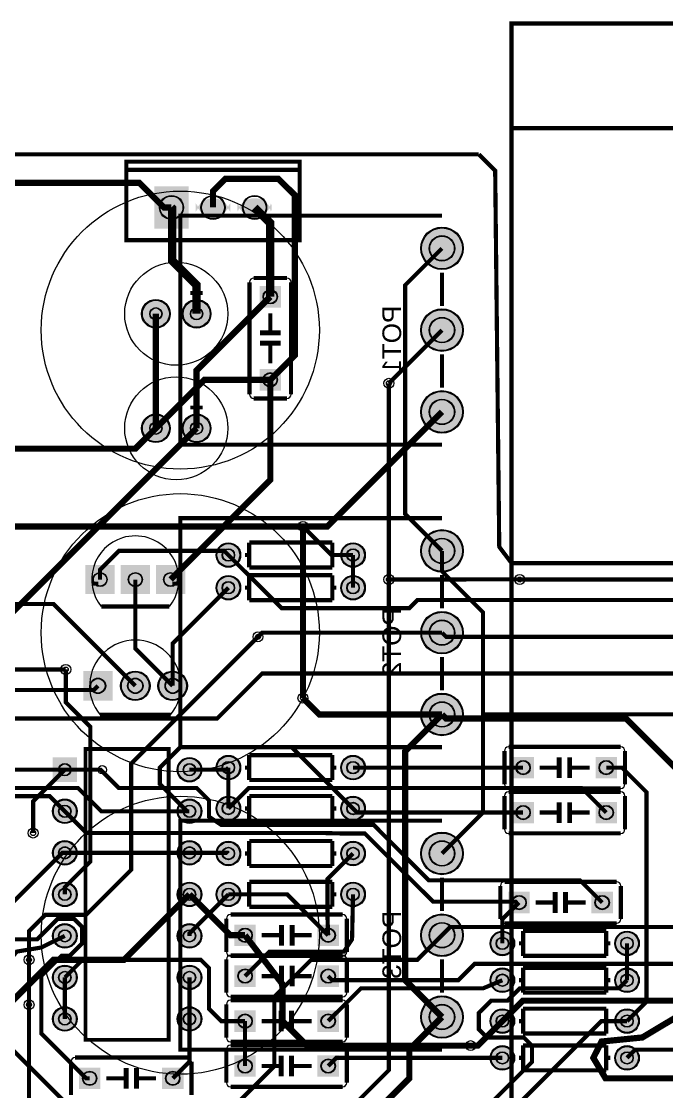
# Model space of a CAD drawing. Extents: x -5 to 4336, y -4444 to 320.
# Drawn here: x 1104 to 2657, y -2256 to 320 of the extents above; entities that cross this region are included whole.
import ezdxf

# ---------------------------------------------------------------- set-up
doc = ezdxf.new("R2010")
doc.units = 9
for name, color, linetype, true_color in [('BoardOutLine', 7, 'Continuous', 0xff00ff), ('BottomLayer', 7, 'Continuous', 0xff9900), ('BottomSilkLayer', 7, 'Continuous', 0x66cc33), ('BottomSolderMaskLayer', 7, 'Continuous', 0xaa00ff), ('Document', 7, 'Continuous', 0xffffff), ('Hole', 7, 'Continuous', 0x222222), ('Multi-Layer', 7, 'Continuous', 0xc0c0c0), ('TopLayer', 7, 'Continuous', 0xff0000), ('TopSilkLayer', 7, 'Continuous', 0xffcc00), ('TopSolderMaskLayer', 7, 'Continuous', 0x800080)]:
    doc.layers.add(name, color=color, linetype=linetype, true_color=true_color)
doc.styles.get("Standard").update_dxf_attribs({"font": 'arial.ttf'})

msp = doc.modelspace()

# ---------------------------------------------------------------- hatches: boundary and pattern name
at = {"layer": 'BottomSolderMaskLayer'}
for points in [[(1423.6, -76.8), (1506.4, -76.8), (1506.4, -179.2), (1423.6, -179.2)], [(1606.3, -117.7, -0.785398), (1523.6, -117.7), (1523.6, -138.2, -0.785398), (1606.3, -138.2)], [(1706.3, -117.7, -0.785398), (1623.6, -117.7), (1623.6, -138.2, -0.785398), (1706.3, -138.2)], [(2064.9, -226.4, 1), (2167.4, -226.4, 1)], [(1676.9, -368.8), (1676.9, -317.1), (1728.6, -317.1), (1728.6, -368.8)], [(1392.9, -383.9, 1), (1461.9, -383.9, 1)], [(1490.9, -383.9, 1), (1559.9, -383.9, 1)], [(2064.9, -423.2, 1), (2167.4, -423.2, 1)], [(1676.9, -568.8), (1676.9, -517.1), (1728.6, -517.1), (1728.6, -568.8)], [(2064.9, -620.1, 1), (2167.4, -620.1, 1)], [(1392.9, -659.5, 1), (1461.9, -659.5, 1)], [(1490.9, -659.5, 1), (1559.9, -659.5, 1)], [(2064.9, -954.7, 1), (2167.4, -954.7, 1)], [(1572.5, -964.6, 1), (1631.5, -964.6, 1)], [(1872.5, -964.6, 1), (1931.5, -964.6, 1)], [(1258, -988.6), (1328, -988.6), (1328, -1058.6), (1258, -1058.6)], [(1343, -988.6), (1413, -988.6), (1413, -1058.6), (1343, -1058.6)], [(1428, -988.6), (1498, -988.6), (1498, -1058.6), (1428, -1058.6)], [(1572.5, -1043.3, 1), (1631.5, -1043.3, 1)], [(1872.5, -1043.3, 1), (1931.5, -1043.3, 1)], [(2064.9, -1151.6, 1), (2167.4, -1151.6, 1)], [(1252.5, -1244.1), (1323.4, -1244.1), (1323.4, -1315), (1252.5, -1315)], [(1342.5, -1279.5, 1), (1413.4, -1279.5, 1)], [(1432.5, -1279.5, 1), (1503.4, -1279.5, 1)], [(2064.9, -1348.4, 1), (2167.4, -1348.4, 1)], [(1237.8, -1452), (1237.8, -1511), (1178.8, -1511), (1178.8, -1452)], [(1478.8, -1481.5, 1), (1537.8, -1481.5, 1)], [(1572.5, -1476.4, 1), (1631.5, -1476.4, 1)], [(1872.5, -1476.4, 1), (1931.5, -1476.4, 1)], [(2337.3, -1502.2), (2285.6, -1502.2), (2285.6, -1450.5), (2337.3, -1450.5)], [(2537.3, -1502.2), (2485.6, -1502.2), (2485.6, -1450.5), (2537.3, -1450.5)], [(1572.5, -1574.8, 1), (1631.5, -1574.8, 1)], [(1872.5, -1574.8, 1), (1931.5, -1574.8, 1)], [(1178.8, -1581.5, 1), (1237.8, -1581.5, 1)], [(1478.8, -1581.5, 1), (1537.8, -1581.5, 1)], [(2337.3, -1610.5), (2285.6, -1610.5), (2285.6, -1558.8), (2337.3, -1558.8)], [(2537.3, -1610.5), (2485.6, -1610.5), (2485.6, -1558.8), (2537.3, -1558.8)], [(2064.9, -1683.1, 1), (2167.4, -1683.1, 1)], [(1178.8, -1681.5, 1), (1237.8, -1681.5, 1)], [(1478.8, -1681.5, 1), (1537.8, -1681.5, 1)], [(1572.5, -1683.1, 1), (1631.5, -1683.1, 1)], [(1872.5, -1683.1, 1), (1931.5, -1683.1, 1)], [(1178.8, -1781.5, 1), (1237.8, -1781.5, 1)], [(1478.8, -1781.5, 1), (1537.8, -1781.5, 1)], [(1572.5, -1781.5, 1), (1631.5, -1781.5, 1)], [(1872.5, -1781.5, 1), (1931.5, -1781.5, 1)], [(2327.4, -1827), (2275.7, -1827), (2275.7, -1775.3), (2327.4, -1775.3)], [(2527.4, -1827), (2475.7, -1827), (2475.7, -1775.3), (2527.4, -1775.3)], [(2064.9, -1879.9, 1), (2167.4, -1879.9, 1)], [(1178.8, -1881.5, 1), (1237.8, -1881.5, 1)], [(1478.8, -1881.5, 1), (1537.8, -1881.5, 1)], [(1616.3, -1854.1), (1668, -1854.1), (1668, -1905.8), (1616.3, -1905.8)], [(1816.3, -1854.1), (1868, -1854.1), (1868, -1905.8), (1816.3, -1905.8)], [(2231.9, -1899.6, 1), (2290.9, -1899.6, 1)], [(2531.9, -1899.6, 1), (2590.9, -1899.6, 1)], [(1178.8, -1981.5, 1), (1237.8, -1981.5, 1)], [(1478.8, -1981.5, 1), (1537.8, -1981.5, 1)], [(1616.3, -1952.5), (1668, -1952.5), (1668, -2004.2), (1616.3, -2004.2)], [(1816.3, -1952.5), (1868, -1952.5), (1868, -2004.2), (1816.3, -2004.2)], [(2231.9, -1988.2, 1), (2290.9, -1988.2, 1)], [(2531.9, -1988.2, 1), (2590.9, -1988.2, 1)], [(2064.9, -2076.8, 1), (2167.4, -2076.8, 1)], [(1178.8, -2081.5, 1), (1237.8, -2081.5, 1)], [(1478.8, -2081.5, 1), (1537.8, -2081.5, 1)], [(1668, -2112.5), (1616.3, -2112.5), (1616.3, -2060.8), (1668, -2060.8)], [(1868, -2112.5), (1816.3, -2112.5), (1816.3, -2060.8), (1868, -2060.8)], [(2231.9, -2086.6, 1), (2290.9, -2086.6, 1)], [(2531.9, -2086.6, 1), (2590.9, -2086.6, 1)], [(2231.9, -2175.2, 1), (2290.9, -2175.2, 1)], [(2531.9, -2175.2, 1), (2590.9, -2175.2, 1)], [(1668, -2220.7), (1616.3, -2220.7), (1616.3, -2169), (1668, -2169)], [(1868, -2220.7), (1816.3, -2220.7), (1816.3, -2169), (1868, -2169)], [(1242.3, -2198.6), (1294, -2198.6), (1294, -2250.3), (1242.3, -2250.3)], [(1442.3, -2198.6), (1494, -2198.6), (1494, -2250.3), (1442.3, -2250.3)]]:
    msp.add_hatch(color=256, dxfattribs=at).paths.add_polyline_path(points)
at = {"layer": 'Multi-Layer'}
for points in [[(1425.6, -78.8), (1504.4, -78.8), (1504.4, -177.2), (1425.6, -177.2)], [(1604.3, -118.1, -0.785398), (1525.6, -118.1), (1525.6, -137.8, -0.785398), (1604.3, -137.8)], [(1704.3, -118.1, -0.785398), (1625.6, -118.1), (1625.6, -137.8, -0.785398), (1704.3, -137.8)], [(2066.9, -226.4, 1), (2165.4, -226.4, 1)], [(1678.9, -366.8), (1678.9, -319.1), (1726.6, -319.1), (1726.6, -366.8)], [(1394.9, -383.9, 1), (1459.9, -383.9, 1)], [(1492.9, -383.9, 1), (1557.9, -383.9, 1)], [(2066.9, -423.2, 1), (2165.4, -423.2, 1)], [(1678.9, -566.8), (1678.9, -519.1), (1726.6, -519.1), (1726.6, -566.8)], [(2066.9, -620.1, 1), (2165.4, -620.1, 1)], [(1394.9, -659.5, 1), (1459.9, -659.5, 1)], [(1492.9, -659.5, 1), (1557.9, -659.5, 1)], [(2066.9, -954.7, 1), (2165.4, -954.7, 1)], [(1574.5, -964.6, 1), (1629.5, -964.6, 1)], [(1874.5, -964.6, 1), (1929.5, -964.6, 1)], [(1260, -990.6), (1326, -990.6), (1326, -1056.6), (1260, -1056.6)], [(1345, -990.6), (1411, -990.6), (1411, -1056.6), (1345, -1056.6)], [(1430, -990.6), (1496, -990.6), (1496, -1056.6), (1430, -1056.6)], [(1574.5, -1043.3, 1), (1629.5, -1043.3, 1)], [(1874.5, -1043.3, 1), (1929.5, -1043.3, 1)], [(2066.9, -1151.6, 1), (2165.4, -1151.6, 1)], [(1254.5, -1246.1), (1321.4, -1246.1), (1321.4, -1313), (1254.5, -1313)], [(1344.5, -1279.5, 1), (1411.4, -1279.5, 1)], [(1434.5, -1279.5, 1), (1501.4, -1279.5, 1)], [(2066.9, -1348.4, 1), (2165.4, -1348.4, 1)], [(1235.8, -1454), (1235.8, -1509), (1180.8, -1509), (1180.8, -1454)], [(1480.8, -1481.5, 1), (1535.8, -1481.5, 1)], [(1574.5, -1476.4, 1), (1629.5, -1476.4, 1)], [(1874.5, -1476.4, 1), (1929.5, -1476.4, 1)], [(2335.3, -1500.2), (2287.6, -1500.2), (2287.6, -1452.5), (2335.3, -1452.5)], [(2535.3, -1500.2), (2487.6, -1500.2), (2487.6, -1452.5), (2535.3, -1452.5)], [(1180.8, -1581.5, 1), (1235.8, -1581.5, 1)], [(1480.8, -1581.5, 1), (1535.8, -1581.5, 1)], [(1574.5, -1574.8, 1), (1629.5, -1574.8, 1)], [(1874.5, -1574.8, 1), (1929.5, -1574.8, 1)], [(2335.3, -1608.5), (2287.6, -1608.5), (2287.6, -1560.8), (2335.3, -1560.8)], [(2535.3, -1608.5), (2487.6, -1608.5), (2487.6, -1560.8), (2535.3, -1560.8)], [(2066.9, -1683.1, 1), (2165.4, -1683.1, 1)], [(1180.8, -1681.5, 1), (1235.8, -1681.5, 1)], [(1480.8, -1681.5, 1), (1535.8, -1681.5, 1)], [(1574.5, -1683.1, 1), (1629.5, -1683.1, 1)], [(1874.5, -1683.1, 1), (1929.5, -1683.1, 1)], [(1180.8, -1781.5, 1), (1235.8, -1781.5, 1)], [(1480.8, -1781.5, 1), (1535.8, -1781.5, 1)], [(1574.5, -1781.5, 1), (1629.5, -1781.5, 1)], [(1874.5, -1781.5, 1), (1929.5, -1781.5, 1)], [(2325.4, -1825), (2277.7, -1825), (2277.7, -1777.3), (2325.4, -1777.3)], [(2525.4, -1825), (2477.7, -1825), (2477.7, -1777.3), (2525.4, -1777.3)], [(1180.8, -1881.5, 1), (1235.8, -1881.5, 1)], [(1480.8, -1881.5, 1), (1535.8, -1881.5, 1)], [(2066.9, -1879.9, 1), (2165.4, -1879.9, 1)], [(1618.3, -1856.1), (1666, -1856.1), (1666, -1903.8), (1618.3, -1903.8)], [(1818.3, -1856.1), (1866, -1856.1), (1866, -1903.8), (1818.3, -1903.8)], [(2233.9, -1899.6, 1), (2288.9, -1899.6, 1)], [(2533.9, -1899.6, 1), (2588.9, -1899.6, 1)], [(1180.8, -1981.5, 1), (1235.8, -1981.5, 1)], [(1480.8, -1981.5, 1), (1535.8, -1981.5, 1)], [(1618.3, -1954.5), (1666, -1954.5), (1666, -2002.2), (1618.3, -2002.2)], [(1818.3, -1954.5), (1866, -1954.5), (1866, -2002.2), (1818.3, -2002.2)], [(2233.9, -1988.2, 1), (2288.9, -1988.2, 1)], [(2533.9, -1988.2, 1), (2588.9, -1988.2, 1)], [(2066.9, -2076.8, 1), (2165.4, -2076.8, 1)], [(1180.8, -2081.5, 1), (1235.8, -2081.5, 1)], [(1480.8, -2081.5, 1), (1535.8, -2081.5, 1)], [(2233.9, -2086.6, 1), (2288.9, -2086.6, 1)], [(2533.9, -2086.6, 1), (2588.9, -2086.6, 1)], [(1666, -2110.5), (1618.3, -2110.5), (1618.3, -2062.8), (1666, -2062.8)], [(1866, -2110.5), (1818.3, -2110.5), (1818.3, -2062.8), (1866, -2062.8)], [(2233.9, -2175.2, 1), (2288.9, -2175.2, 1)], [(2533.9, -2175.2, 1), (2588.9, -2175.2, 1)], [(1666, -2218.7), (1618.3, -2218.7), (1618.3, -2171), (1666, -2171)], [(1866, -2218.7), (1818.3, -2218.7), (1818.3, -2171), (1866, -2171)], [(1244.3, -2200.6), (1292, -2200.6), (1292, -2248.3), (1244.3, -2248.3)], [(1444.3, -2200.6), (1492, -2200.6), (1492, -2248.3), (1444.3, -2248.3)]]:
    msp.add_hatch(color=256, dxfattribs=at).paths.add_polyline_path(points)
at = {"layer": 'TopSolderMaskLayer'}
for points in [[(1423.6, -76.8), (1506.4, -76.8), (1506.4, -179.2), (1423.6, -179.2)], [(1606.3, -117.7, -0.785398), (1523.6, -117.7), (1523.6, -138.2, -0.785398), (1606.3, -138.2)], [(1706.3, -117.7, -0.785398), (1623.6, -117.7), (1623.6, -138.2, -0.785398), (1706.3, -138.2)], [(2064.9, -226.4, 1), (2167.4, -226.4, 1)], [(1676.9, -368.8), (1676.9, -317.1), (1728.6, -317.1), (1728.6, -368.8)], [(1392.9, -383.9, 1), (1461.9, -383.9, 1)], [(1490.9, -383.9, 1), (1559.9, -383.9, 1)], [(2064.9, -423.2, 1), (2167.4, -423.2, 1)], [(1676.9, -568.8), (1676.9, -517.1), (1728.6, -517.1), (1728.6, -568.8)], [(2064.9, -620.1, 1), (2167.4, -620.1, 1)], [(1392.9, -659.5, 1), (1461.9, -659.5, 1)], [(1490.9, -659.5, 1), (1559.9, -659.5, 1)], [(2064.9, -954.7, 1), (2167.4, -954.7, 1)], [(1572.5, -964.6, 1), (1631.5, -964.6, 1)], [(1872.5, -964.6, 1), (1931.5, -964.6, 1)], [(1258, -988.6), (1328, -988.6), (1328, -1058.6), (1258, -1058.6)], [(1343, -988.6), (1413, -988.6), (1413, -1058.6), (1343, -1058.6)], [(1428, -988.6), (1498, -988.6), (1498, -1058.6), (1428, -1058.6)], [(1572.5, -1043.3, 1), (1631.5, -1043.3, 1)], [(1872.5, -1043.3, 1), (1931.5, -1043.3, 1)], [(2064.9, -1151.6, 1), (2167.4, -1151.6, 1)], [(1252.5, -1244.1), (1323.4, -1244.1), (1323.4, -1315), (1252.5, -1315)], [(1342.5, -1279.5, 1), (1413.4, -1279.5, 1)], [(1432.5, -1279.5, 1), (1503.4, -1279.5, 1)], [(2064.9, -1348.4, 1), (2167.4, -1348.4, 1)], [(1237.8, -1452), (1237.8, -1511), (1178.8, -1511), (1178.8, -1452)], [(1478.8, -1481.5, 1), (1537.8, -1481.5, 1)], [(1572.5, -1476.4, 1), (1631.5, -1476.4, 1)], [(1872.5, -1476.4, 1), (1931.5, -1476.4, 1)], [(2337.3, -1502.2), (2285.6, -1502.2), (2285.6, -1450.5), (2337.3, -1450.5)], [(2537.3, -1502.2), (2485.6, -1502.2), (2485.6, -1450.5), (2537.3, -1450.5)], [(1572.5, -1574.8, 1), (1631.5, -1574.8, 1)], [(1872.5, -1574.8, 1), (1931.5, -1574.8, 1)], [(1178.8, -1581.5, 1), (1237.8, -1581.5, 1)], [(1478.8, -1581.5, 1), (1537.8, -1581.5, 1)], [(2337.3, -1610.5), (2285.6, -1610.5), (2285.6, -1558.8), (2337.3, -1558.8)], [(2537.3, -1610.5), (2485.6, -1610.5), (2485.6, -1558.8), (2537.3, -1558.8)], [(2064.9, -1683.1, 1), (2167.4, -1683.1, 1)], [(1178.8, -1681.5, 1), (1237.8, -1681.5, 1)], [(1478.8, -1681.5, 1), (1537.8, -1681.5, 1)], [(1572.5, -1683.1, 1), (1631.5, -1683.1, 1)], [(1872.5, -1683.1, 1), (1931.5, -1683.1, 1)], [(1178.8, -1781.5, 1), (1237.8, -1781.5, 1)], [(1478.8, -1781.5, 1), (1537.8, -1781.5, 1)], [(1572.5, -1781.5, 1), (1631.5, -1781.5, 1)], [(1872.5, -1781.5, 1), (1931.5, -1781.5, 1)], [(2327.4, -1827), (2275.7, -1827), (2275.7, -1775.3), (2327.4, -1775.3)], [(2527.4, -1827), (2475.7, -1827), (2475.7, -1775.3), (2527.4, -1775.3)], [(2064.9, -1879.9, 1), (2167.4, -1879.9, 1)], [(1178.8, -1881.5, 1), (1237.8, -1881.5, 1)], [(1478.8, -1881.5, 1), (1537.8, -1881.5, 1)], [(1616.3, -1854.1), (1668, -1854.1), (1668, -1905.8), (1616.3, -1905.8)], [(1816.3, -1854.1), (1868, -1854.1), (1868, -1905.8), (1816.3, -1905.8)], [(2231.9, -1899.6, 1), (2290.9, -1899.6, 1)], [(2531.9, -1899.6, 1), (2590.9, -1899.6, 1)], [(1178.8, -1981.5, 1), (1237.8, -1981.5, 1)], [(1478.8, -1981.5, 1), (1537.8, -1981.5, 1)], [(1616.3, -1952.5), (1668, -1952.5), (1668, -2004.2), (1616.3, -2004.2)], [(1816.3, -1952.5), (1868, -1952.5), (1868, -2004.2), (1816.3, -2004.2)], [(2231.9, -1988.2, 1), (2290.9, -1988.2, 1)], [(2531.9, -1988.2, 1), (2590.9, -1988.2, 1)], [(2064.9, -2076.8, 1), (2167.4, -2076.8, 1)], [(1178.8, -2081.5, 1), (1237.8, -2081.5, 1)], [(1478.8, -2081.5, 1), (1537.8, -2081.5, 1)], [(1668, -2112.5), (1616.3, -2112.5), (1616.3, -2060.8), (1668, -2060.8)], [(1868, -2112.5), (1816.3, -2112.5), (1816.3, -2060.8), (1868, -2060.8)], [(2231.9, -2086.6, 1), (2290.9, -2086.6, 1)], [(2531.9, -2086.6, 1), (2590.9, -2086.6, 1)], [(2231.9, -2175.2, 1), (2290.9, -2175.2, 1)], [(2531.9, -2175.2, 1), (2590.9, -2175.2, 1)], [(1668, -2220.7), (1616.3, -2220.7), (1616.3, -2169), (1668, -2169)], [(1868, -2220.7), (1816.3, -2220.7), (1816.3, -2169), (1868, -2169)], [(1242.3, -2198.6), (1294, -2198.6), (1294, -2250.3), (1242.3, -2250.3)], [(1442.3, -2198.6), (1494, -2198.6), (1494, -2250.3), (1442.3, -2250.3)]]:
    msp.add_hatch(color=256, dxfattribs=at).paths.add_polyline_path(points)

# ---------------------------------------------------------------- linework, layer by layer
at = {"layer": 'BoardOutLine', "const_width": 10}
for points in [[(39.4, 0), (2204.1, 0)], [(2204.7, 0), (2244.1, -39.4), (2253.9, -944.9), (2283.5, -984.3)], [(2283.5, -984.3), (4283.5, -984.3), (4330.7, -1021.4)]]:
    msp.add_lwpolyline(points, dxfattribs=at)
at = {"layer": 'BottomLayer'}
for points, const_width in [([(2116.1, -226.4), (2027.6, -315), (2027.6, -866.1), (2116.1, -954.7)], 10), ([(1702.8, -342.9), (1525.4, -520.3), (1525.4, -659.4)], 15), ([(1463, -1023.6), (1702.8, -783.8), (1702.8, -542.9)], 15), ([(1988.2, -551.2), (1988.2, -1023.6), (1988.2, -1023.6)], 10), ([(372.8, -2593.7), (383.9, -2582.7), (383.9, -1761.8), (521.7, -1624), (876, -1624), (915.4, -1584.6), (915.4, -1574.8), (1043.3, -1446.9), (1043.3, -1141.5), (1525.4, -659.4)], 15), ([(1781.5, -1309.1), (1781.5, -1309), (1781.5, -895.7)], 15), ([(2116.1, -954.7), (2116.1, -1003.9), (2214.6, -1102.4), (2214.6, -1584.6), (2116.1, -1683.1)], 10), ([(1902, -964.6), (1902, -1043.3)], 10), ([(1468, -1279.5), (1378, -1189.5), (1378, -1023.6)], 10), ([(1988.2, -1023.6), (1988.2, -2204.7), (1889.8, -2303.1), (1811, -2303.1), (1742.1, -2372), (1692.9, -2372), (1472.8, -2592.1), (1472.8, -2593.7)], 10), ([(2303.1, -1023.6), (3395.7, -1023.6), (3887.7, -1515.6), (3868.1, -1604.3)], 10), ([(1468, -1279.5), (1468, -1177.3), (1602, -1043.3)], 10), ([(1122, -1939), (1122, -1870.1), (1161.4, -1830.7), (1259.8, -1830.7), (1368.1, -1722.4), (1368.1, -1466.5), (1673.3, -1161.4)], 10), ([(1210.6, -1240.2), (1210.6, -1318.9), (1269.7, -1378), (1269.7, -1702.8), (1208.3, -1764.2), (1208.3, -1781.5)], 10), ([(2116.1, -2076.8), (2027.6, -1988.2), (2027.6, -1437), (2116.1, -1348.4)], 15), ([(3503.9, -1604.3), (3484.3, -1604.3), (3385.9, -1506), (2844.5, -1506), (2687, -1348), (2214.6, -1348.4)], 10), ([(1902, -1574.8), (1754.3, -1427.2), (1486.2, -1427.2), (1437, -1476.4), (1437, -1515.7), (1502.8, -1581.5), (1508.3, -1581.5)], 10), ([(1208.3, -1481.5), (1131.9, -1557.9), (1131.9, -1633.9)], 10), ([(2561.4, -2086.6), (2608.3, -2039.8), (2608.3, -1535.4), (2549.2, -1476.4), (2511.4, -1476.4)], 10), ([(558.7, -1978.3), (607.9, -2027.6), (874.5, -2027.6), (895.7, -2057.1), (895.7, -2116.1), (935, -2165.4), (1043.3, -2165.4), (1072.8, -2135.8), (1072.8, -2047.2), (1181.1, -1939), (1350.8, -1939), (1508.3, -1781.5)], 15), ([(1508.3, -1781.5), (1606.7, -1879.9), (1642.1, -1879.9)], 15), ([(2301.6, -1801.2), (2261.4, -1841.3), (2261.4, -1899.6)], 10), ([(1642.1, -1880), (1732.3, -1998), (1732.3, -2087), (1791.3, -2146), (1840.6, -2145.7), (1840.6, -2145.7)], 15), ([(2561.4, -1988.2), (2561.4, -1899.6)], 10), ([(1372.8, -2593.7), (1122, -2342.9), (1122, -2047.2)], 10), ([(757.9, -3828.7), (1220.5, -3366.1), (1909.4, -3366.1), (2027.6, -3248), (2027.6, -2559.1), (2500, -2086.6), (2561.4, -2086.6)], 10), ([(1572.8, -2593.7), (1833.9, -2332.7), (1929.1, -2332.7), (2037.4, -2224.4), (2037.4, -2155.5), (2116.1, -2076.8)], 15), ([(2185, -2145.7), (2202.4, -2145.7), (2261.4, -2086.6)], 15)]:
    msp.add_lwpolyline(points, dxfattribs=dict(at, const_width=const_width))
at = {"layer": 'BottomSilkLayer', "const_width": 10}
msp.add_lwpolyline([(2283.5, 314.9), (4252, 314.9), (4252, -3070.9), (2283.5, -3070.9), (2283.5, 314.9)], close=True, dxfattribs=at)
for points in [[(2283.5, 62.9), (4252, 63)], [(2116.1, -698.8), (1486.2, -698.8), (1486.2, -147.6), (2116.1, -147.6), (2116.1, -147.6)], [(2116.1, -284.7), (2116.1, -364.9)], [(2116.1, -481.5), (2116.1, -561.8)], [(2116.1, -1427.2), (1486.2, -1427.2), (1486.2, -876), (2116.1, -876), (2116.1, -876)], [(2116.1, -1013), (2116.1, -1093.3)], [(2116.1, -1209.9), (2116.1, -1290.1)], [(2116.1, -2155.5), (1486.2, -2155.5), (1486.2, -1604.3), (2116.1, -1604.3), (2116.1, -1604.3)], [(2116.1, -1741.4), (2116.1, -1821.6)], [(2116.1, -1938.2), (2116.1, -2018.5)]]:
    msp.add_lwpolyline(points, dxfattribs=at)
at = {"layer": 'BottomSilkLayer'}
for centre in [(1486.2, -423.2), (1486.2, -1151.6), (1486.2, -1879.9)]:
    msp.add_circle(centre, 334.7, dxfattribs=at)
at = {"layer": 'BottomSolderMaskLayer'}
for centre, radius in [((1465, -128), 29), ((1565, -128), 29), ((1665, -128), 29), ((2116.1, -226.4), 51.2), ((2116.1, -226.4), 30.7), ((1702.8, -342.9), 17.3), ((1427.4, -383.9), 34.5), ((1525.4, -383.9), 34.5), ((1427.4, -383.9), 14.9), ((1525.4, -383.9), 14.9), ((2116.1, -423.2), 51.2), ((2116.1, -423.2), 30.7), ((1702.8, -542.9), 17.3), ((2116.1, -620.1), 51.2), ((2116.1, -620.1), 30.7), ((1427.4, -659.5), 34.5), ((1525.4, -659.5), 34.5), ((1427.4, -659.4), 14.9), ((1525.4, -659.4), 14.9), ((2116.1, -954.7), 51.2), ((2116.1, -954.7), 30.7), ((1602, -964.6), 29.5), ((1602, -964.6), 15), ((1902, -964.6), 29.5), ((1902, -964.6), 15), ((1293, -1023.6), 17), ((1378, -1023.6), 17), ((1463, -1023.6), 17), ((1602, -1043.3), 29.5), ((1602, -1043.3), 15), ((1902, -1043.3), 29.5), ((1902, -1043.3), 15), ((2116.1, -1151.6), 51.2), ((2116.1, -1151.6), 30.7), ((1288, -1279.5), 18.6), ((1377.9, -1279.5), 35.5), ((1378, -1279.5), 18.6), ((1467.9, -1279.5), 35.5), ((1468, -1279.5), 18.6), ((2116.1, -1348.4), 51.2), ((2116.1, -1348.4), 30.7), ((1208.3, -1481.5), 15), ((1508.3, -1481.5), 29.5), ((1508.3, -1481.5), 15), ((1602, -1476.4), 29.5), ((1602, -1476.4), 15), ((1902, -1476.4), 29.5), ((1902, -1476.4), 15), ((2311.4, -1476.4), 17.3), ((2511.4, -1476.4), 17.3), ((1602, -1574.8), 29.5), ((1902, -1574.8), 29.5), ((1208.3, -1581.5), 29.5), ((1208.3, -1581.5), 15), ((1508.3, -1581.5), 29.5), ((1508.3, -1581.5), 15), ((1602, -1574.8), 15), ((1902, -1574.8), 15), ((2311.4, -1584.6), 17.3), ((2511.4, -1584.6), 17.3), ((2116.1, -1683.1), 51.2), ((1208.3, -1681.5), 29.5), ((1208.3, -1681.5), 15), ((1508.3, -1681.5), 29.5), ((1508.3, -1681.5), 15), ((1602, -1683.1), 29.5), ((1602, -1683.1), 15), ((1902, -1683.1), 29.5), ((1902, -1683.1), 15), ((2116.1, -1683.1), 30.7), ((1208.3, -1781.5), 29.5), ((1208.3, -1781.5), 15), ((1508.3, -1781.5), 29.5), ((1508.3, -1781.5), 15), ((1602, -1781.5), 29.5), ((1602, -1781.5), 15), ((1902, -1781.5), 29.5), ((1902, -1781.5), 15), ((2301.6, -1801.2), 17.3), ((2501.6, -1801.2), 17.3), ((2116.1, -1879.9), 51.2), ((1208.3, -1881.5), 29.5), ((1508.3, -1881.5), 29.5), ((2116.1, -1879.9), 30.7), ((1208.3, -1881.5), 15), ((1508.3, -1881.5), 15), ((1642.1, -1879.9), 17.3), ((1842.1, -1879.9), 17.3), ((2261.4, -1899.6), 29.5), ((2561.4, -1899.6), 29.5), ((2261.4, -1899.6), 15), ((2561.4, -1899.6), 15), ((1208.3, -1981.5), 29.5), ((1508.3, -1981.5), 29.5), ((1208.3, -1981.5), 15), ((1508.3, -1981.5), 15), ((1642.1, -1978.3), 17.3), ((1842.1, -1978.3), 17.3), ((2261.4, -1988.2), 29.5), ((2261.4, -1988.2), 15), ((2561.4, -1988.2), 29.5), ((2561.4, -1988.2), 15), ((2116.1, -2076.8), 51.2), ((1208.3, -2081.5), 29.5), ((1508.3, -2081.5), 29.5), ((2116.1, -2076.8), 30.7), ((2261.4, -2086.6), 29.5), ((2561.4, -2086.6), 29.5), ((1208.3, -2081.5), 15), ((1508.3, -2081.5), 15), ((1642.1, -2086.6), 17.3), ((1842.1, -2086.6), 17.3), ((2261.4, -2086.6), 15), ((2561.4, -2086.6), 15), ((2261.4, -2175.2), 29.5), ((2261.4, -2175.2), 15), ((2561.4, -2175.2), 29.5), ((2561.4, -2175.2), 15), ((1642.1, -2194.9), 17.3), ((1842.1, -2194.9), 17.3), ((1268.1, -2224.4), 17.3), ((1468.1, -2224.4), 17.3)]:
    msp.add_circle(centre, radius, dxfattribs=at)
at = {"layer": 'Document'}
msp.add_arc((1378, -1023.6), 105, 72.8529, 107.1471, dxfattribs=at)
at = {"layer": 'Hole'}
for centre in [(1988.2, -551.2), (1781.5, -895.7), (1988.2, -1023.6), (2303.1, -1023.6), (1673.2, -1161.4), (1210.6, -1240.2), (1781.5, -1309.1), (1131.9, -1633.9), (1122.1, -1939), (1122.1, -2047.2), (1840.6, -2145.7), (2185, -2145.7)]:
    msp.add_circle(centre, 6, dxfattribs=at)
at = {"layer": 'Multi-Layer'}
for centre, radius in [((1465, -128), 27.6), ((1565, -128), 27.6), ((1665, -128), 27.6), ((2116.1, -226.4), 49.2), ((2116.1, -226.4), 29.5), ((1702.8, -342.9), 16), ((1427.4, -383.9), 32.5), ((1525.4, -383.9), 32.5), ((1427.4, -383.9), 14), ((1525.4, -383.9), 14), ((2116.1, -423.2), 49.2), ((2116.1, -423.2), 29.5), ((1702.8, -542.9), 16), ((1988.2, -551.2), 12), ((2116.1, -620.1), 49.2), ((2116.1, -620.1), 29.5), ((1427.4, -659.5), 32.5), ((1525.4, -659.5), 32.5), ((1427.4, -659.4), 14), ((1525.4, -659.4), 14), ((1781.5, -895.7), 12), ((2116.1, -954.7), 49.2), ((2116.1, -954.7), 29.5), ((1602, -964.6), 27.5), ((1602, -964.6), 14), ((1902, -964.6), 27.5), ((1902, -964.6), 14), ((1293, -1023.6), 16), ((1378, -1023.6), 16), ((1463, -1023.6), 16), ((1602, -1043.3), 27.5), ((1602, -1043.3), 14), ((1902, -1043.3), 27.5), ((1902, -1043.3), 14), ((1988.2, -1023.6), 12), ((2303.1, -1023.6), 12), ((2116.1, -1151.6), 49.2), ((2116.1, -1151.6), 29.5), ((1673.2, -1161.4), 12), ((1210.6, -1240.2), 12), ((1288, -1279.5), 17.5), ((1377.9, -1279.5), 33.5), ((1378, -1279.5), 17.5), ((1467.9, -1279.5), 33.5), ((1468, -1279.5), 17.5), ((1781.5, -1309.1), 12), ((2116.1, -1348.4), 49.2), ((2116.1, -1348.4), 29.5), ((1208.3, -1481.5), 14), ((1508.3, -1481.5), 27.5), ((1508.3, -1481.5), 14), ((1602, -1476.4), 27.5), ((1602, -1476.4), 14), ((1902, -1476.4), 27.5), ((1902, -1476.4), 14), ((2311.4, -1476.4), 16), ((2511.4, -1476.4), 16), ((1208.3, -1581.5), 27.5), ((1208.3, -1581.5), 14), ((1508.3, -1581.5), 27.5), ((1508.3, -1581.5), 14), ((1602, -1574.8), 27.5), ((1602, -1574.8), 14), ((1902, -1574.8), 27.5), ((1902, -1574.8), 14), ((2311.4, -1584.6), 16), ((2511.4, -1584.6), 16), ((1131.9, -1633.9), 12), ((2116.1, -1683.1), 49.2), ((1208.3, -1681.5), 27.5), ((1208.3, -1681.5), 14), ((1508.3, -1681.5), 27.5), ((1508.3, -1681.5), 14), ((1602, -1683.1), 27.5), ((1602, -1683.1), 14), ((1902, -1683.1), 27.5), ((1902, -1683.1), 14), ((2116.1, -1683.1), 29.5), ((1208.3, -1781.5), 27.5), ((1208.3, -1781.5), 14), ((1508.3, -1781.5), 27.5), ((1508.3, -1781.5), 14), ((1602, -1781.5), 27.5), ((1602, -1781.5), 14), ((1902, -1781.5), 27.5), ((1902, -1781.5), 14), ((2301.6, -1801.2), 16), ((2501.6, -1801.2), 16), ((1208.3, -1881.5), 27.5), ((1508.3, -1881.5), 27.5), ((2116.1, -1879.9), 49.2), ((2116.1, -1879.9), 29.5), ((1208.3, -1881.5), 14), ((1508.3, -1881.5), 14), ((1642.1, -1879.9), 16), ((1842.1, -1879.9), 16), ((2261.4, -1899.6), 27.5), ((2561.4, -1899.6), 27.5), ((2261.4, -1899.6), 14), ((2561.4, -1899.6), 14), ((1122.1, -1939), 12), ((1208.3, -1981.5), 27.5), ((1508.3, -1981.5), 27.5), ((1208.3, -1981.5), 14), ((1508.3, -1981.5), 14), ((1642.1, -1978.3), 16), ((1842.1, -1978.3), 16), ((2261.4, -1988.2), 27.5), ((2261.4, -1988.2), 14), ((2561.4, -1988.2), 27.5), ((2561.4, -1988.2), 14), ((2116.1, -2076.8), 49.2), ((1122.1, -2047.2), 12), ((1208.3, -2081.5), 27.5), ((1508.3, -2081.5), 27.5), ((2116.1, -2076.8), 29.5), ((2261.4, -2086.6), 27.5), ((2561.4, -2086.6), 27.5), ((1208.3, -2081.5), 14), ((1508.3, -2081.5), 14), ((1642.1, -2086.6), 16), ((1842.1, -2086.6), 16), ((2261.4, -2086.6), 14), ((2561.4, -2086.6), 14), ((1840.6, -2145.7), 12), ((2185, -2145.7), 12), ((2261.4, -2175.2), 27.5), ((2261.4, -2175.2), 14), ((2561.4, -2175.2), 27.5), ((2561.4, -2175.2), 14), ((1642.1, -2194.9), 16), ((1842.1, -2194.9), 16), ((1268.1, -2224.4), 16), ((1468.1, -2224.4), 16)]:
    msp.add_circle(centre, radius, dxfattribs=at)
at = {"layer": 'TopLayer'}
for points, const_width in [([(583.1, -68.9), (1387.8, -68.9), (1446.9, -128), (1465, -128)], 15), ([(1702.8, -542.9), (1761.8, -483.9), (1761.8, -98.4), (1722.4, -59.1), (1594.5, -59.1), (1565, -88.6), (1565, -128)], 15), ([(1465, -128), (1466.5, -129.5), (1466.5, -255.9), (1525.4, -314.7), (1525.4, -383.9)], 20), ([(1665, -128), (1702.8, -165.7), (1702.8, -342.9)], 20), ([(1427.4, -659.4), (1427.4, -383.9)], 15), ([(1988.2, -551.2), (2116.1, -423.2)], 10), ([(1427.4, -659.4), (1543.9, -542.9), (1702.8, -542.9)], 15), ([(600.4, -600.6), (708.4, -708.7), (1378, -708.7), (1427.4, -659.4)], 15), ([(1781.5, -895.7), (1840.5, -895.7), (2116.1, -620.1)], 15), ([(324.8, -698.6), (403.8, -777.6), (590.6, -777.6), (1053.1, -1240.2), (1210.6, -1240.2)], 10), ([(596.4, -698.6), (793.5, -895.7), (1781.5, -895.7)], 15), ([(1902, -964.6), (1850.4, -964.6), (1781.5, -895.7)], 10), ([(1293, -1023.6), (1293, -1000.4), (1338.6, -954.7), (1592.1, -954.7), (1602, -964.6)], 10), ([(563, -966.5), (885.9, -1289.4), (1161.4, -1289.4), (1278.1, -1289.4), (1287.9, -1279.5)], 10), ([(826.8, -974.4), (856.3, -974.4), (964.6, -1082.7), (1181.1, -1082.7), (1377.9, -1279.5), (1377.9, -1279.5)], 10), ([(1602, -964.6), (1729.9, -1092.5), (2037.4, -1092.5), (2057.1, -1072.8), (3425.2, -1072.8), (3671.9, -1319.5), (3671.9, -1374)], 10), ([(1988.2, -1023.6), (2303.2, -1023.2)], 10), ([(1673.2, -1161.4), (1683.1, -1151.6), (2116.1, -1151.6)], 10), ([(2116.1, -1151.6), (2126, -1161.4), (3435, -1161.4)], 10), ([(563, -1336.6), (584.6, -1358.3), (1574.8, -1358.3), (1683.1, -1250), (3090.6, -1250), (3152, -1311.4), (3152, -1316.5)], 10), ([(2116.1, -1348.4), (1820.9, -1348.4), (1781.5, -1309.1)], 15), ([(3052, -1616.5), (3052, -1634.6), (3100.4, -1683.1), (3100.4, -1734), (3090.6, -1752), (3061, -1781.5), (2785.4, -1781.5), (2687, -1683.1), (2687, -1486.2), (2559.1, -1358.3), (2126, -1358.3), (2116.1, -1348.4)], 15), ([(558.7, -1476.4), (607.9, -1525.6), (1240.2, -1525.6), (1296.1, -1581.5), (1508.3, -1581.5)], 10), ([(858.7, -1476.4), (863.8, -1481.5), (1208.3, -1481.5)], 10), ([(2501.6, -1801.2), (2448, -1747.6), (2084.3, -1747.6), (1951.5, -1614.2), (1584.6, -1614.2), (1555.1, -1594.5), (1555.1, -1555.1), (1525.6, -1525.6), (1338.6, -1525.6), (1294.5, -1481.5), (1208.3, -1481.5)], 10), ([(1602, -1476.4), (1596.9, -1481.5), (1508.3, -1481.5)], 10), ([(1602, -1574.8), (1602, -1476.4)], 10), ([(1902, -1476.4), (2311.4, -1476.4)], 10), ([(1208.3, -1581.5), (1172, -1545.3), (964.6, -1545.3), (935, -1574.8), (858.7, -1574.8)], 10), ([(2511.4, -1584.6), (2452.4, -1525.6), (1651.2, -1525.6), (1602, -1574.8)], 10), ([(1902, -1574.8), (1911.8, -1584.6), (2311.4, -1584.6)], 10), ([(2295.9, -1801.5), (2293.5, -1799.2), (2094.7, -1799.2), (1930.6, -1635.1), (1881.8, -1635.1), (1831.8, -1633.9), (1260.6, -1633.9), (1208.3, -1581.5)], 10), ([(558.7, -1673.2), (726, -1840.6), (885.8, -1840.6), (925.2, -1909.4), (974.4, -1948.8), (1023.6, -1948.8), (1043.3, -1939), (1082.7, -1889.8), (1141.7, -1889.8), (1190.9, -1840.6), (1230.3, -1840.6), (1250, -1860.2), (1250, -1899.6), (1220.5, -1929.1), (1200.8, -1929.1), (1151.6, -1978.3), (1151.6, -2116.1), (1259.8, -2224.4), (1268.1, -2224.4)], 10), ([(1003.9, -1879.9), (1202.4, -1681.5), (1208.3, -1681.5)], 10), ([(1208.3, -1681.5), (1508.3, -1681.5)], 10), ([(1602, -1683.1), (1600.4, -1681.5), (1508.3, -1681.5)], 10), ([(1902, -1683.1), (1840.6, -1744.5), (1840.6, -1840.5), (1842.1, -1879.9)], 10), ([(1842.1, -1978.3), (1852, -1988.2), (2155.5, -1988.2), (2194.9, -1948.8), (3435, -1948.8), (3454.7, -1968.5), (3937, -1968.5), (4133.9, -1771.7), (4252, -1771.7), (4271.7, -1752), (4271.9, -1696.8)], 10), ([(1602, -1781.5), (1508.3, -1875.2), (1508.3, -1881.5)], 10), ([(1602, -1781.5), (1743.7, -1781.5), (1842.1, -1879.9)], 10), ([(1642.1, -1978.3), (1701.2, -1919.3), (1879.9, -1919.3), (1899.6, -1889.8), (1902, -1781.5)], 10), ([(858.7, -1879.9), (915.4, -1968.5), (1053.1, -1968.5), (1092.5, -1919.3), (1151.6, -1909.4), (1208.3, -1881.5)], 10), ([(1272.8, -2593.7), (1573.2, -2293.3), (1614.2, -2293.3), (1712.6, -2194.9), (1712.6, -2027.6), (1801.2, -1939), (2057.1, -1939), (2116.1, -1879.9)], 10), ([(2116.1, -1879.9), (2135.8, -1860.2), (3553.1, -1860.2), (3612.2, -1919.3), (3917.3, -1919.3)], 10), ([(1122, -2047.2), (1122, -1939)], 10), ([(1208.3, -1981.5), (1250.8, -1939), (1535.4, -1939), (1555.1, -1958.7), (1555.1, -2057.1), (1584.6, -2086.6), (1642.1, -2086.6)], 10), ([(1208.3, -2081.5), (1208.3, -1981.5)], 10), ([(1508.3, -1981.5), (1508.3, -2081.5)], 10), ([(2561.4, -1988.2), (2541.7, -2007.9), (2303.1, -2007.9), (2273.6, -2037.4), (2234.3, -2037.4), (2204.7, -2066.9), (2204.7, -2106.3), (2224.4, -2126), (2313, -2126), (2332.7, -2145.7), (2332.7, -2185), (2194.9, -2322.8), (1663.4, -2322.8)], 10), ([(1842.1, -2086.6), (1920.9, -2007.9), (2214.6, -2007.9), (2261.4, -1988.2)], 10), ([(2261.4, -2086.6), (2310.6, -2037.4), (2746.1, -2037.4)], 15), ([(2746.1, -2037.4), (2598.4, -2126), (2500, -2135.8), (2480.3, -2175.2), (2509.8, -2224.4), (2716.5, -2224.4), (3316.9, -2212.2)], 15), ([(1003.9, -2076.8), (1250, -2322.8), (1466.5, -2322.8)], 10), ([(1468.1, -2224.4), (1508.3, -2184.3), (1508.3, -2081.5)], 10), ([(1642.1, -2194.9), (1642.1, -2086.6)], 10), ([(1840.6, -2145.7), (2185, -2145.7), (2185, -2145.7)], 15), ([(2561.4, -2175.2), (2581.1, -2155.5), (3494.1, -2155.5)], 10), ([(1842.1, -2194.9), (1861.8, -2175.2), (2261.4, -2175.2)], 10)]:
    msp.add_lwpolyline(points, dxfattribs=dict(at, const_width=const_width))
at = {"layer": 'TopSilkLayer'}
for points, const_width in [([(1356.3, -17.8), (1773.7, -17.8), (1773.7, -206.7), (1356.3, -206.7), (1356.3, -18), (1356.3, -17.8)], 10), ([(1258.3, -1431.5), (1258.3, -2131.5), (1458.3, -2131.5), (1458.3, -1431.5), (1258.3, -1431.5)], 9)]:
    msp.add_lwpolyline(points, close=True, dxfattribs=dict(at, const_width=const_width))
for points, const_width in [([(1773.6, -37.4), (1356.3, -37.4)], 10), ([(1652.8, -307.9), (1652.8, -577.9)], 10), ([(1742.8, -297.9), (1662.8, -297.9)], 10), ([(1752.8, -577.9), (1752.8, -307.9)], 10), ([(1540.4, -333.9), (1510.4, -333.9)], 9), ([(1525.4, -348.9), (1525.4, -318.9)], 9), ([(1702.8, -429.9), (1702.8, -382.9)], 10), ([(1677.8, -429.9), (1702.8, -429.9)], 12), ([(1702.8, -429.9), (1727.8, -429.9)], 12), ([(1677.8, -454.9), (1702.8, -454.9)], 12), ([(1702.8, -454.9), (1727.8, -454.9)], 12), ([(1702.8, -454.9), (1702.8, -502.9)], 10), ([(1525.4, -624.4), (1525.4, -594.4)], 9), ([(1662.8, -587.9), (1742.8, -587.9)], 10), ([(1540.4, -609.4), (1510.4, -609.4)], 9), ([(1652, -964.6), (1652, -934.6)], 10), ([(1652, -934.6), (1852, -934.6)], 10), ([(1852, -934.6), (1852, -964.6)], 10), ([(1652, -964.6), (1642, -964.6)], 10), ([(1652, -994.6), (1652, -964.6)], 10), ([(1852, -964.6), (1852, -994.6)], 10), ([(1852, -964.6), (1862, -964.6)], 10), ([(1852, -994.6), (1652, -994.6)], 10), ([(1273, -1033.6), (1289, -1033.6)], 10), ([(1467, -1033.6), (1483, -1033.6)], 10), ([(1652, -1043.3), (1652, -1013.3)], 10), ([(1652, -1013.3), (1852, -1013.3)], 10), ([(1852, -1013.3), (1852, -1043.3)], 10), ([(1652, -1043.3), (1642, -1043.3)], 10), ([(1652, -1073.3), (1652, -1043.3)], 10), ([(1852, -1043.3), (1852, -1073.3)], 10), ([(1852, -1043.3), (1862, -1043.3)], 10), ([(1852, -1073.3), (1652, -1073.3)], 10), ([(1296, -1088.6), (1460, -1088.6)], 10), ([(1293, -1349.5), (1463, -1349.5)], 10), ([(1652, -1446.4), (1852, -1446.4)], 10), ([(1652, -1476.4), (1652, -1446.4)], 10), ([(1852, -1446.4), (1852, -1476.4)], 10), ([(2266.4, -1436.4), (2266.4, -1516.4)], 10), ([(2546.4, -1426.4), (2276.4, -1426.4)], 10), ([(2556.4, -1516.4), (2556.4, -1436.4)], 10), ([(2398.4, -1476.4), (2398.4, -1451.4)], 12), ([(2423.4, -1476.4), (2423.4, -1451.4)], 12), ([(1652, -1476.4), (1642, -1476.4)], 10), ([(1652, -1506.4), (1652, -1476.4)], 10), ([(1852, -1476.4), (1852, -1506.4)], 10), ([(1852, -1476.4), (1862, -1476.4)], 10), ([(2398.4, -1476.4), (2351.4, -1476.4)], 10), ([(2398.4, -1501.4), (2398.4, -1476.4)], 12), ([(2423.4, -1501.4), (2423.4, -1476.4)], 12), ([(2423.4, -1476.4), (2471.4, -1476.4)], 10), ([(1852, -1506.4), (1652, -1506.4)], 10), ([(1652, -1574.8), (1652, -1544.8)], 10), ([(1652, -1544.8), (1852, -1544.8)], 10), ([(1852, -1544.8), (1852, -1574.8)], 10), ([(2266.4, -1544.6), (2266.4, -1624.6)], 10), ([(2276.4, -1526.4), (2546.4, -1526.4)], 10), ([(2546.4, -1534.6), (2276.4, -1534.6)], 10), ([(2556.4, -1624.6), (2556.4, -1544.6)], 10), ([(1652, -1574.8), (1642, -1574.8)], 10), ([(1652, -1604.8), (1652, -1574.8)], 10), ([(1852, -1574.8), (1852, -1604.8)], 10), ([(1852, -1574.8), (1862, -1574.8)], 10), ([(2398.4, -1584.6), (2398.4, -1559.6)], 12), ([(2423.4, -1584.6), (2423.4, -1559.6)], 12), ([(2398.4, -1584.6), (2351.4, -1584.6)], 10), ([(2398.4, -1609.6), (2398.4, -1584.6)], 12), ([(2423.4, -1609.6), (2423.4, -1584.6)], 12), ([(2423.4, -1584.6), (2471.4, -1584.6)], 10), ([(1852, -1604.8), (1652, -1604.8)], 10), ([(1652, -1683.1), (1652, -1653.1)], 10), ([(1652, -1653.1), (1852, -1653.1)], 10), ([(1852, -1653.1), (1852, -1683.1)], 10), ([(2276.4, -1634.6), (2546.4, -1634.6)], 10), ([(1652, -1683.1), (1642, -1683.1)], 10), ([(1652, -1713.1), (1652, -1683.1)], 10), ([(1852, -1683.1), (1852, -1713.1)], 10), ([(1852, -1683.1), (1862, -1683.1)], 10), ([(1852, -1713.1), (1652, -1713.1)], 10), ([(1652, -1781.5), (1652, -1751.5)], 10), ([(1652, -1751.5), (1852, -1751.5)], 10), ([(1852, -1751.5), (1852, -1781.5)], 10), ([(2536.6, -1751.2), (2266.6, -1751.2)], 10), ([(1652, -1781.5), (1642, -1781.5)], 10), ([(1652, -1811.5), (1652, -1781.5)], 10), ([(1852, -1781.5), (1852, -1811.5)], 10), ([(1852, -1781.5), (1862, -1781.5)], 10), ([(2256.6, -1761.2), (2256.6, -1841.2)], 10), ([(2388.6, -1801.2), (2388.6, -1776.2)], 12), ([(2413.6, -1801.2), (2413.6, -1776.2)], 12), ([(2546.6, -1841.2), (2546.6, -1761.2)], 10), ([(2388.6, -1801.2), (2341.6, -1801.2)], 10), ([(2388.6, -1826.2), (2388.6, -1801.2)], 12), ([(2413.6, -1826.2), (2413.6, -1801.2)], 12), ([(2413.6, -1801.2), (2461.6, -1801.2)], 10), ([(1877.1, -1829.9), (1607.1, -1829.9)], 10), ([(1852, -1811.5), (1652, -1811.5)], 10), ([(1597.1, -1839.9), (1597.1, -1919.9)], 10), ([(1730.1, -1854.9), (1730.1, -1879.9)], 12), ([(1755.1, -1854.9), (1755.1, -1879.9)], 12), ([(1887.1, -1919.9), (1887.1, -1839.9)], 10), ([(2266.6, -1851.2), (2536.6, -1851.2)], 10), ([(1730.1, -1879.9), (1682.1, -1879.9)], 10), ([(1730.1, -1879.9), (1730.1, -1904.9)], 12), ([(1755.1, -1879.9), (1755.1, -1904.9)], 12), ([(1755.1, -1879.9), (1802.1, -1879.9)], 10), ([(2311.4, -1899.6), (2311.4, -1869.6)], 10), ([(2311.4, -1869.6), (2511.4, -1869.6)], 10), ([(2511.4, -1869.6), (2511.4, -1899.6)], 10), ([(2311.4, -1899.6), (2301.4, -1899.6)], 10), ([(2311.4, -1929.6), (2311.4, -1899.6)], 10), ([(2511.4, -1899.6), (2511.4, -1929.6)], 10), ([(2511.4, -1899.6), (2521.4, -1899.6)], 10), ([(1877.1, -1928.3), (1607.1, -1928.3)], 10), ([(1607.1, -1929.9), (1877.1, -1929.9)], 10), ([(2511.4, -1929.6), (2311.4, -1929.6)], 10), ([(1597.1, -1938.3), (1597.1, -2018.3)], 10), ([(1730.1, -1953.3), (1730.1, -1978.3)], 12), ([(1755.1, -1953.3), (1755.1, -1978.3)], 12), ([(1887.1, -2018.3), (1887.1, -1938.3)], 10), ([(2311.4, -1958.2), (2511.4, -1958.2)], 10), ([(2311.4, -1988.2), (2311.4, -1958.2)], 10), ([(2511.4, -1958.2), (2511.4, -1988.2)], 10), ([(1730.1, -1978.3), (1682.1, -1978.3)], 10), ([(1730.1, -1978.3), (1730.1, -2003.3)], 12), ([(1755.1, -1978.3), (1755.1, -2003.3)], 12), ([(1755.1, -1978.3), (1802.1, -1978.3)], 10), ([(2311.4, -1988.2), (2301.4, -1988.2)], 10), ([(2311.4, -2018.2), (2311.4, -1988.2)], 10), ([(2511.4, -1988.2), (2511.4, -2018.2)], 10), ([(2511.4, -1988.2), (2521.4, -1988.2)], 10), ([(1607.1, -2028.3), (1877.1, -2028.3)], 10), ([(1877.1, -2036.6), (1607.1, -2036.6)], 10), ([(2511.4, -2018.2), (2311.4, -2018.2)], 10), ([(1597.1, -2046.6), (1597.1, -2126.6)], 10), ([(1729.1, -2086.6), (1729.1, -2061.6)], 12), ([(1754.1, -2086.6), (1754.1, -2061.6)], 12), ([(1887.1, -2126.6), (1887.1, -2046.6)], 10), ([(2311.4, -2056.6), (2511.4, -2056.6)], 10), ([(2311.4, -2086.6), (2311.4, -2056.6)], 10), ([(2511.4, -2056.6), (2511.4, -2086.6)], 10), ([(1729.1, -2086.6), (1682.1, -2086.6)], 10), ([(1729.1, -2111.6), (1729.1, -2086.6)], 12), ([(1754.1, -2111.6), (1754.1, -2086.6)], 12), ([(1754.1, -2086.6), (1802.1, -2086.6)], 10), ([(2311.4, -2086.6), (2301.4, -2086.6)], 10), ([(2311.4, -2116.6), (2311.4, -2086.6)], 10), ([(2511.4, -2086.6), (2511.4, -2116.6)], 10), ([(2511.4, -2086.6), (2521.4, -2086.6)], 10), ([(2511.4, -2116.6), (2311.4, -2116.6)], 10), ([(1607.1, -2136.6), (1877.1, -2136.6)], 10), ([(1597.1, -2154.9), (1597.1, -2234.9)], 10), ([(1877.1, -2144.9), (1607.1, -2144.9)], 10), ([(1729.1, -2194.9), (1729.1, -2169.9)], 12), ([(1754.1, -2194.9), (1754.1, -2169.9)], 12), ([(1887.1, -2234.9), (1887.1, -2154.9)], 10), ([(2311.4, -2145.2), (2511.4, -2145.2)], 10), ([(2311.4, -2175.2), (2311.4, -2145.2)], 10), ([(2511.4, -2145.2), (2511.4, -2175.2)], 10), ([(1223.1, -2184.4), (1223.1, -2264.4)], 10), ([(1503.1, -2174.4), (1233.1, -2174.4)], 10), ([(1513.1, -2264.4), (1513.1, -2184.4)], 10), ([(1729.1, -2219.9), (1729.1, -2194.9)], 12), ([(1754.1, -2219.9), (1754.1, -2194.9)], 12), ([(2311.4, -2175.2), (2301.4, -2175.2)], 10), ([(2311.4, -2205.2), (2311.4, -2175.2)], 10), ([(2511.4, -2175.2), (2511.4, -2205.2)], 10), ([(2511.4, -2175.2), (2521.4, -2175.2)], 10), ([(1356.1, -2199.4), (1356.1, -2224.4)], 12), ([(1381.1, -2199.4), (1381.1, -2224.4)], 12), ([(1729.1, -2194.9), (1682.1, -2194.9)], 10), ([(1754.1, -2194.9), (1802.1, -2194.9)], 10), ([(2511.4, -2205.2), (2311.4, -2205.2)], 10), ([(1356.1, -2224.4), (1308.1, -2224.4)], 10), ([(1356.1, -2224.4), (1356.1, -2249.4)], 12), ([(1381.1, -2224.4), (1381.1, -2249.4)], 12), ([(1381.1, -2224.4), (1428.1, -2224.4)], 10), ([(1607.1, -2244.9), (1877.1, -2244.9)], 10)]:
    msp.add_lwpolyline(points, dxfattribs=dict(at, const_width=const_width))
for centre, radius in [((1476.4, -383.9), 124), ((1476.4, -659.5), 124), ((1298.3, -1481.5), 10)]:
    msp.add_circle(centre, radius, dxfattribs=at)
for centre, radius, start, end in [((1456, -232.8), 7.87, 90, 90), ((1662.8, -307.9), 10, 90, 180), ((1742.8, -307.9), 10, 0, 90), ((1662.8, -577.9), 10, 180, 270), ((1742.8, -577.9), 10, 270, 0), ((1378, -1023.6), 105, 107.1475, 218.2454), ((1378, -1023.6), 105, 321.7526, 72.8532), ((1378, -1279.5), 110.1, 320.5273, 219.4727), ((2276.4, -1436.4), 10, 90, 180), ((2546.4, -1436.4), 10, 0, 90), ((2276.4, -1516.4), 10, 180, 270), ((2546.4, -1516.4), 10, 270, 0), ((2276.4, -1544.6), 10, 90, 180), ((2546.4, -1544.6), 10, 0, 90), ((2276.4, -1624.6), 10, 180, 270), ((2546.4, -1624.6), 10, 270, 0), ((2266.6, -1761.2), 10, 90, 180), ((2536.6, -1761.2), 10, 0, 90), ((1607.1, -1839.9), 10, 90, 180), ((1877.1, -1839.9), 10, 0, 90), ((2266.6, -1841.2), 10, 180, 270), ((2536.6, -1841.2), 10, 270, 0), ((1607.1, -1919.9), 10, 180, 270), ((1607.1, -1938.3), 10, 90, 180), ((1877.1, -1919.9), 10, 270, 0), ((1877.1, -1938.3), 10, 0, 90), ((1607.1, -2018.3), 10, 180, 270), ((1877.1, -2018.3), 10, 270, 0), ((1607.1, -2046.6), 10, 90, 180), ((1877.1, -2046.6), 10, 0, 90), ((1607.1, -2126.6), 10, 180, 270), ((1877.1, -2126.6), 10, 270, 0), ((1607.1, -2154.9), 10, 90, 180), ((1877.1, -2154.9), 10, 0, 90), ((1233.1, -2184.4), 10, 90, 180), ((1503.1, -2184.4), 10, 0, 90), ((1607.1, -2234.9), 10, 180, 270), ((1877.1, -2234.9), 10, 270, 0)]:
    msp.add_arc(centre, radius, start, end, dxfattribs=at)
at = {"layer": 'TopSolderMaskLayer'}
for centre, radius in [((1465, -128), 29), ((1565, -128), 29), ((1665, -128), 29), ((2116.1, -226.4), 51.2), ((2116.1, -226.4), 30.7), ((1702.8, -342.9), 17.3), ((1427.4, -383.9), 34.5), ((1525.4, -383.9), 34.5), ((1427.4, -383.9), 14.9), ((1525.4, -383.9), 14.9), ((2116.1, -423.2), 51.2), ((2116.1, -423.2), 30.7), ((1702.8, -542.9), 17.3), ((2116.1, -620.1), 51.2), ((2116.1, -620.1), 30.7), ((1427.4, -659.5), 34.5), ((1525.4, -659.5), 34.5), ((1427.4, -659.4), 14.9), ((1525.4, -659.4), 14.9), ((2116.1, -954.7), 51.2), ((2116.1, -954.7), 30.7), ((1602, -964.6), 29.5), ((1602, -964.6), 15), ((1902, -964.6), 29.5), ((1902, -964.6), 15), ((1293, -1023.6), 17), ((1378, -1023.6), 17), ((1463, -1023.6), 17), ((1602, -1043.3), 29.5), ((1602, -1043.3), 15), ((1902, -1043.3), 29.5), ((1902, -1043.3), 15), ((2116.1, -1151.6), 51.2), ((2116.1, -1151.6), 30.7), ((1288, -1279.5), 18.6), ((1377.9, -1279.5), 35.5), ((1378, -1279.5), 18.6), ((1467.9, -1279.5), 35.5), ((1468, -1279.5), 18.6), ((2116.1, -1348.4), 51.2), ((2116.1, -1348.4), 30.7), ((1208.3, -1481.5), 15), ((1508.3, -1481.5), 29.5), ((1508.3, -1481.5), 15), ((1602, -1476.4), 29.5), ((1602, -1476.4), 15), ((1902, -1476.4), 29.5), ((1902, -1476.4), 15), ((2311.4, -1476.4), 17.3), ((2511.4, -1476.4), 17.3), ((1602, -1574.8), 29.5), ((1902, -1574.8), 29.5), ((1208.3, -1581.5), 29.5), ((1208.3, -1581.5), 15), ((1508.3, -1581.5), 29.5), ((1508.3, -1581.5), 15), ((1602, -1574.8), 15), ((1902, -1574.8), 15), ((2311.4, -1584.6), 17.3), ((2511.4, -1584.6), 17.3), ((2116.1, -1683.1), 51.2), ((1208.3, -1681.5), 29.5), ((1208.3, -1681.5), 15), ((1508.3, -1681.5), 29.5), ((1508.3, -1681.5), 15), ((1602, -1683.1), 29.5), ((1602, -1683.1), 15), ((1902, -1683.1), 29.5), ((1902, -1683.1), 15), ((2116.1, -1683.1), 30.7), ((1208.3, -1781.5), 29.5), ((1208.3, -1781.5), 15), ((1508.3, -1781.5), 29.5), ((1508.3, -1781.5), 15), ((1602, -1781.5), 29.5), ((1602, -1781.5), 15), ((1902, -1781.5), 29.5), ((1902, -1781.5), 15), ((2301.6, -1801.2), 17.3), ((2501.6, -1801.2), 17.3), ((2116.1, -1879.9), 51.2), ((1208.3, -1881.5), 29.5), ((1508.3, -1881.5), 29.5), ((2116.1, -1879.9), 30.7), ((1208.3, -1881.5), 15), ((1508.3, -1881.5), 15), ((1642.1, -1879.9), 17.3), ((1842.1, -1879.9), 17.3), ((2261.4, -1899.6), 29.5), ((2561.4, -1899.6), 29.5), ((2261.4, -1899.6), 15), ((2561.4, -1899.6), 15), ((1208.3, -1981.5), 29.5), ((1508.3, -1981.5), 29.5), ((1208.3, -1981.5), 15), ((1508.3, -1981.5), 15), ((1642.1, -1978.3), 17.3), ((1842.1, -1978.3), 17.3), ((2261.4, -1988.2), 29.5), ((2261.4, -1988.2), 15), ((2561.4, -1988.2), 29.5), ((2561.4, -1988.2), 15), ((2116.1, -2076.8), 51.2), ((1208.3, -2081.5), 29.5), ((1508.3, -2081.5), 29.5), ((2116.1, -2076.8), 30.7), ((2261.4, -2086.6), 29.5), ((2561.4, -2086.6), 29.5), ((1208.3, -2081.5), 15), ((1508.3, -2081.5), 15), ((1642.1, -2086.6), 17.3), ((1842.1, -2086.6), 17.3), ((2261.4, -2086.6), 15), ((2561.4, -2086.6), 15), ((2261.4, -2175.2), 29.5), ((2261.4, -2175.2), 15), ((2561.4, -2175.2), 29.5), ((2561.4, -2175.2), 15), ((1642.1, -2194.9), 17.3), ((1842.1, -2194.9), 17.3), ((1268.1, -2224.4), 17.3), ((1468.1, -2224.4), 17.3)]:
    msp.add_circle(centre, radius, dxfattribs=at)

# ---------------------------------------------------------------- texts
at = {"layer": 'BottomSilkLayer', "text_generation_flag": 2}
for s, p in [('POT1', (2017.7, -364.2)), ('POT2', (2017.7, -1092.5)), ('POT3', (2017.7, -1820.9))]:
    msp.add_text(s, height=45, rotation=90, dxfattribs=at).set_placement(p)

doc.saveas('drawing.dxf')
